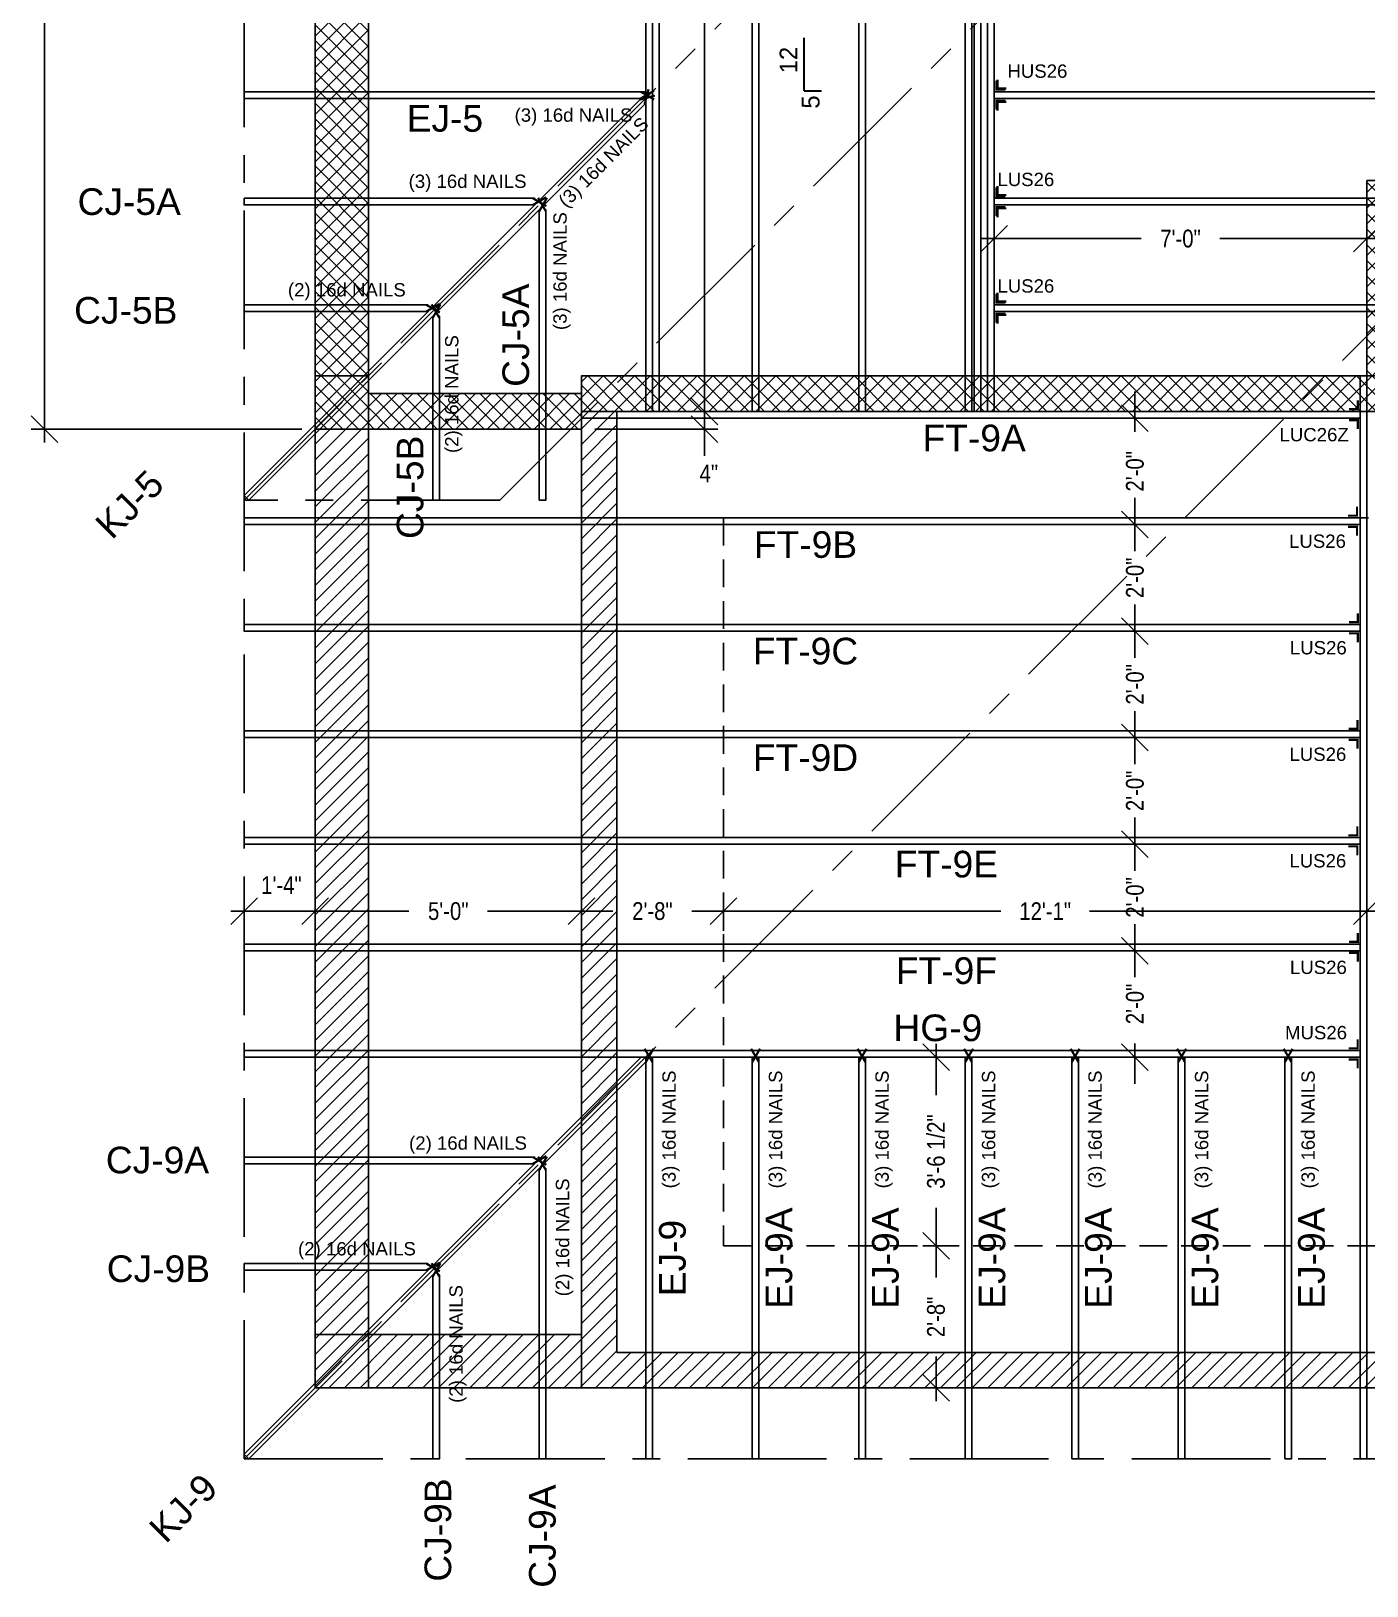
# Model space of a CAD drawing. Header units: inches. Extents: x -1174 to 3208, y -125 to 2788.
# Drawn here: x 627.7 to 928.7, y 487.5 to 837.8 of the extents above; entities that cross this region are included whole.
import ezdxf
from ezdxf.enums import TextEntityAlignment as Align

# ---------------------------------------------------------------- set-up
doc = ezdxf.new("R2010")
doc.units = ezdxf.units.IN
doc.header["$LTSCALE"] = 25
doc.header["$MEASUREMENT"] = 0
doc.header["$PDMODE"] = 34
doc.header["$PDSIZE"] = 0.08
doc.linetypes.add('CENTER', pattern=[2, 1.25, -0.25, 0.25, -0.25])
doc.linetypes.add('HIDDEN', pattern=[0.375, 0.25, -0.125])
for name, color, linetype in [('1WEXTERIOR', 150, 'Continuous'), ('1WFIXTURES', 3, 'Continuous'), ('1WINTERIOR', 4, 'Continuous'), ('R_connectors', 150, 'Continuous'), ('R_connectors_text', 150, 'Continuous'), ('RDIM', 2, 'Continuous'), ('RMARK', 80, 'Continuous'), ('ROOF', 7, 'CENTER'), ('RTRUSS', 30, 'Continuous')]:
    doc.layers.add(name, color=color, linetype=linetype)
doc.styles.add('Dim', font='ARIALN.TTF')
doc.styles.add('Plane', font='arial.ttf')
doc.dimstyles.new('Clearspan', dxfattribs={"dimscale": 48, "dimtxt": 0.083333, "dimasz": 0.125, "dimexe": 0.0625, "dimexo": 0.0625, "dimgap": 0.09375, "dimtad": 0, "dimtoh": 1, "dimdec": 4, "dimzin": 3, "dimdsep": 46, "dimlunit": 4, "dimtxsty": 'Dim', "dimblk": 'OBLIQUE', "dimcen": 0.09375, "dimdle": 0.0625, "dimazin": 0, "dimtfac": 1, "dimtdec": 4, "dimtix": 1, "dimtmove": 2, "dimatfit": 3, "dimfxl": 1, "dimfrac": 2, "dimtolj": 1, "dimtzin": 3, "dimarcsym": 0})

# ---------------------------------------------------------------- blocks, each defined once
blk = doc.blocks.new('LUS26')
at = {"const_width": 0.5}
for points in [[(-1.5, -2.75), (-1.5, -0.75), (-3.5, -0.75)], [(1.5, -2.75), (1.5, -0.75), (3.5, -0.75)]]:
    blk.add_lwpolyline(points, dxfattribs=at)
blk = doc.blocks.new('hanger1.5')
at = {"color": 0, "const_width": 0.5}
for points in [[(2.5, 1.25), (0.5, 1.25), (0.5, 3.25)], [(0.5, -3.25), (0.5, -1.25), (2.5, -1.25)]]:
    blk.add_lwpolyline(points, dxfattribs=at)
blk = doc.blocks.new('PitchIndicator')
at = {"color": 0, "const_width": 0.5}
for points in [[(0, 0), (0, 4)], [(0, 4), (12, 4)]]:
    blk.add_lwpolyline(points, dxfattribs=at)
at = {"color": 0}
blk.add_text('12', height=4, dxfattribs=at).set_placement((4, 5.5))
blk.add_attdef('PITCH', text='', height=4, dxfattribs=at).set_placement((-1, 0.5), align=Align.RIGHT)
blk = doc.blocks.new('hanger16dNAILS')
at = {"color": 0, "const_width": 0.5}
for points in [[(1.12, -0.75), (-1.91, 1)], [(1.12, 0.75), (-1.91, -1)]]:
    blk.add_lwpolyline(points, dxfattribs=at)
blk = doc.blocks.new('_OBLIQUE')
at = {"color": 0, "linetype": 'ByBlock'}
blk.add_line((-0.5, -0.5), (0.5, 0.5), dxfattribs=at)
blk = doc.blocks.new('*D219')
at = {"layer": 'Defpoints', "color": 0, "transparency": 16777216}
for p in [(831.59, 564.1), (838.18, 564.1), (838.18, 532.1)]:
    blk.add_point(p, dxfattribs=at)
at = {"layer": 'RDIM', "color": 0, "lineweight": -2, "transparency": 16777216}
for p, q in [((835.18, 564.1), (828.59, 564.1)), ((831.59, 567.1), (831.59, 556.99)), ((831.59, 529.1), (831.59, 539.21)), ((835.18, 532.1), (828.59, 532.1))]:
    blk.add_line(p, q, dxfattribs=at)
at = {"layer": 'RDIM', "color": 0, "lineweight": -2, "transparency": 16777216, "xscale": 6, "yscale": 6, "zscale": 6}
for p, rotation in [((831.59, 564.1), 90), ((831.59, 532.1), 270)]:
    blk.add_blockref('_OBLIQUE', p, dxfattribs=dict(at, rotation=rotation))
at = {"layer": 'RDIM', "color": 0, "transparency": 16777216, "insert": (831.59, 548.1), "char_height": 4, "attachment_point": 5, "rotation": 90, "style": 'Dim'}
blk.add_mtext('\\A1;2\'-8"', dxfattribs=at)
blk = doc.blocks.new('*D220')
at = {"layer": 'Defpoints', "color": 0, "transparency": 16777216}
for p in [(831.59, 606.6), (838.18, 606.6), (838.18, 564.1)]:
    blk.add_point(p, dxfattribs=at)
at = {"layer": 'RDIM', "color": 0, "lineweight": -2, "transparency": 16777216}
for p, q in [((831.59, 609.6), (831.59, 598.04)), ((835.18, 606.6), (828.59, 606.6)), ((831.59, 561.1), (831.59, 572.67)), ((835.18, 564.1), (828.59, 564.1))]:
    blk.add_line(p, q, dxfattribs=at)
at = {"layer": 'RDIM', "color": 0, "lineweight": -2, "transparency": 16777216, "xscale": 6, "yscale": 6, "zscale": 6}
for p, rotation in [((831.59, 606.6), 90), ((831.59, 564.1), 270)]:
    blk.add_blockref('_OBLIQUE', p, dxfattribs=dict(at, rotation=rotation))
at = {"layer": 'RDIM', "color": 0, "transparency": 16777216, "insert": (831.59, 585.35), "char_height": 4, "attachment_point": 5, "rotation": 90, "style": 'Dim'}
blk.add_mtext('\\A1;3\'-6 1/2"', dxfattribs=at)
blk = doc.blocks.new('*D221')
at = {"layer": 'Defpoints', "color": 0, "transparency": 16777216}
for p in [(691.68, 639.5), (675.68, 632.1), (691.68, 632.1)]:
    blk.add_point(p, dxfattribs=at)
at = {"layer": 'RDIM', "color": 0, "lineweight": -2, "transparency": 16777216}
for p, q in [((675.68, 635.1), (675.68, 642.5)), ((691.68, 635.1), (691.68, 642.5)), ((672.68, 639.5), (694.68, 639.5))]:
    blk.add_line(p, q, dxfattribs=at)
at = {"layer": 'RDIM', "color": 0, "lineweight": -2, "transparency": 16777216, "xscale": 6, "yscale": 6, "zscale": 6, "rotation": 180}
blk.add_blockref('_OBLIQUE', (675.68, 639.5), dxfattribs=at)
at = {"layer": 'RDIM', "color": 0, "lineweight": -2, "transparency": 16777216, "xscale": 6, "yscale": 6, "zscale": 6}
blk.add_blockref('_OBLIQUE', (691.68, 639.5), dxfattribs=at)
at = {"layer": 'RDIM', "color": 0, "transparency": 16777216, "insert": (684.09, 645.39), "char_height": 4, "attachment_point": 5, "style": 'Dim'}
blk.add_mtext('\\A1;1\'-4"', dxfattribs=at)
blk = doc.blocks.new('*D222')
at = {"layer": 'Defpoints', "color": 0, "transparency": 16777216}
for p in [(751.68, 639.5), (691.68, 632.1), (751.68, 632.1)]:
    blk.add_point(p, dxfattribs=at)
at = {"layer": 'RDIM', "color": 0, "lineweight": -2, "transparency": 16777216}
for p, q in [((691.68, 635.1), (691.68, 642.5)), ((751.68, 635.1), (751.68, 642.5)), ((688.68, 639.5), (712.81, 639.5)), ((754.68, 639.5), (730.54, 639.5))]:
    blk.add_line(p, q, dxfattribs=at)
at = {"layer": 'RDIM', "color": 0, "lineweight": -2, "transparency": 16777216, "xscale": 6, "yscale": 6, "zscale": 6, "rotation": 180}
blk.add_blockref('_OBLIQUE', (691.68, 639.5), dxfattribs=at)
at = {"layer": 'RDIM', "color": 0, "lineweight": -2, "transparency": 16777216, "xscale": 6, "yscale": 6, "zscale": 6}
blk.add_blockref('_OBLIQUE', (751.68, 639.5), dxfattribs=at)
at = {"layer": 'RDIM', "color": 0, "transparency": 16777216, "insert": (721.68, 639.5), "char_height": 4, "attachment_point": 5, "style": 'Dim'}
blk.add_mtext('\\A1;5\'-0"', dxfattribs=at)
blk = doc.blocks.new('*D223')
at = {"layer": 'Defpoints', "color": 0, "transparency": 16777216}
for p in [(783.68, 639.5), (751.68, 632.1), (783.68, 632.1)]:
    blk.add_point(p, dxfattribs=at)
at = {"layer": 'RDIM', "color": 0, "lineweight": -2, "transparency": 16777216}
for p, q in [((751.68, 635.1), (751.68, 642.5)), ((783.68, 635.1), (783.68, 642.5)), ((748.68, 639.5), (758.78, 639.5)), ((786.68, 639.5), (776.57, 639.5))]:
    blk.add_line(p, q, dxfattribs=at)
at = {"layer": 'RDIM', "color": 0, "lineweight": -2, "transparency": 16777216, "xscale": 6, "yscale": 6, "zscale": 6, "rotation": 180}
blk.add_blockref('_OBLIQUE', (751.68, 639.5), dxfattribs=at)
at = {"layer": 'RDIM', "color": 0, "lineweight": -2, "transparency": 16777216, "xscale": 6, "yscale": 6, "zscale": 6}
blk.add_blockref('_OBLIQUE', (783.68, 639.5), dxfattribs=at)
at = {"layer": 'RDIM', "color": 0, "transparency": 16777216, "insert": (767.68, 639.5), "char_height": 4, "attachment_point": 5, "style": 'Dim'}
blk.add_mtext('\\A1;2\'-8"', dxfattribs=at)
blk = doc.blocks.new('*D224')
at = {"layer": 'Defpoints', "color": 0, "transparency": 16777216}
for p in [(928.68, 639.5), (783.68, 632.1), (928.68, 632.1)]:
    blk.add_point(p, dxfattribs=at)
at = {"layer": 'RDIM', "color": 0, "lineweight": -2, "transparency": 16777216}
for p, q in [((783.68, 635.1), (783.68, 642.5)), ((928.68, 635.1), (928.68, 642.5)), ((780.68, 639.5), (846.19, 639.5)), ((931.68, 639.5), (866.16, 639.5))]:
    blk.add_line(p, q, dxfattribs=at)
at = {"layer": 'RDIM', "color": 0, "lineweight": -2, "transparency": 16777216, "xscale": 6, "yscale": 6, "zscale": 6, "rotation": 180}
blk.add_blockref('_OBLIQUE', (783.68, 639.5), dxfattribs=at)
at = {"layer": 'RDIM', "color": 0, "lineweight": -2, "transparency": 16777216, "xscale": 6, "yscale": 6, "zscale": 6}
blk.add_blockref('_OBLIQUE', (928.68, 639.5), dxfattribs=at)
at = {"layer": 'RDIM', "color": 0, "transparency": 16777216, "insert": (856.18, 639.5), "char_height": 4, "attachment_point": 5, "style": 'Dim'}
blk.add_mtext('\\A1;12\'-1"', dxfattribs=at)
blk = doc.blocks.new('*D225')
at = {"layer": 'Defpoints', "color": 0, "transparency": 16777216}
for p in [(876.41, 630.6), (928.68, 630.6), (928.68, 606.6)]:
    blk.add_point(p, dxfattribs=at)
at = {"layer": 'RDIM', "color": 0, "lineweight": -2, "transparency": 16777216}
for p, q in [((876.41, 630.6), (876.41, 636.6)), ((925.68, 630.6), (873.41, 630.6)), ((876.41, 630.6), (876.41, 627.49)), ((876.41, 606.6), (876.41, 609.71)), ((925.68, 606.6), (873.41, 606.6)), ((876.41, 606.6), (876.41, 600.6))]:
    blk.add_line(p, q, dxfattribs=at)
at = {"layer": 'RDIM', "color": 0, "lineweight": -2, "transparency": 16777216, "xscale": 6, "yscale": 6, "zscale": 6}
for p, rotation in [((876.41, 630.6), 270), ((876.41, 606.6), 90)]:
    blk.add_blockref('_OBLIQUE', p, dxfattribs=dict(at, rotation=rotation))
at = {"layer": 'RDIM', "color": 0, "transparency": 16777216, "insert": (876.41, 618.6), "char_height": 4, "attachment_point": 5, "rotation": 90, "style": 'Dim'}
blk.add_mtext('\\A1;2\'-0"', dxfattribs=at)
blk = doc.blocks.new('*D226')
at = {"layer": 'Defpoints', "color": 0, "transparency": 16777216}
for p in [(876.41, 654.6), (928.68, 654.6), (928.68, 630.6)]:
    blk.add_point(p, dxfattribs=at)
at = {"layer": 'RDIM', "color": 0, "lineweight": -2, "transparency": 16777216}
for p, q in [((876.41, 654.6), (876.41, 660.6)), ((925.68, 654.6), (873.41, 654.6)), ((876.41, 654.6), (876.41, 651.49)), ((925.68, 630.6), (873.41, 630.6)), ((876.41, 630.6), (876.41, 633.71)), ((876.41, 630.6), (876.41, 624.6))]:
    blk.add_line(p, q, dxfattribs=at)
at = {"layer": 'RDIM', "color": 0, "lineweight": -2, "transparency": 16777216, "xscale": 6, "yscale": 6, "zscale": 6}
for p, rotation in [((876.41, 654.6), 270), ((876.41, 630.6), 90)]:
    blk.add_blockref('_OBLIQUE', p, dxfattribs=dict(at, rotation=rotation))
at = {"layer": 'RDIM', "color": 0, "transparency": 16777216, "insert": (876.41, 642.6), "char_height": 4, "attachment_point": 5, "rotation": 90, "style": 'Dim'}
blk.add_mtext('\\A1;2\'-0"', dxfattribs=at)
blk = doc.blocks.new('*D227')
at = {"layer": 'Defpoints', "color": 0, "transparency": 16777216}
for p in [(876.41, 678.6), (928.68, 678.6), (928.68, 654.6)]:
    blk.add_point(p, dxfattribs=at)
at = {"layer": 'RDIM', "color": 0, "lineweight": -2, "transparency": 16777216}
for p, q in [((876.41, 678.6), (876.41, 684.6)), ((925.68, 678.6), (873.41, 678.6)), ((876.41, 678.6), (876.41, 675.49)), ((876.41, 654.6), (876.41, 657.71)), ((925.68, 654.6), (873.41, 654.6)), ((876.41, 654.6), (876.41, 648.6))]:
    blk.add_line(p, q, dxfattribs=at)
at = {"layer": 'RDIM', "color": 0, "lineweight": -2, "transparency": 16777216, "xscale": 6, "yscale": 6, "zscale": 6}
for p, rotation in [((876.41, 678.6), 270), ((876.41, 654.6), 90)]:
    blk.add_blockref('_OBLIQUE', p, dxfattribs=dict(at, rotation=rotation))
at = {"layer": 'RDIM', "color": 0, "transparency": 16777216, "insert": (876.41, 666.6), "char_height": 4, "attachment_point": 5, "rotation": 90, "style": 'Dim'}
blk.add_mtext('\\A1;2\'-0"', dxfattribs=at)
blk = doc.blocks.new('*D228')
at = {"layer": 'Defpoints', "color": 0, "transparency": 16777216}
for p in [(876.41, 702.6), (928.68, 702.6), (928.68, 678.6)]:
    blk.add_point(p, dxfattribs=at)
at = {"layer": 'RDIM', "color": 0, "lineweight": -2, "transparency": 16777216}
for p, q in [((876.41, 702.6), (876.41, 708.6)), ((925.68, 702.6), (873.41, 702.6)), ((876.41, 702.6), (876.41, 699.49)), ((876.41, 678.6), (876.41, 681.71)), ((925.68, 678.6), (873.41, 678.6)), ((876.41, 678.6), (876.41, 672.6))]:
    blk.add_line(p, q, dxfattribs=at)
at = {"layer": 'RDIM', "color": 0, "lineweight": -2, "transparency": 16777216, "xscale": 6, "yscale": 6, "zscale": 6}
for p, rotation in [((876.41, 702.6), 270), ((876.41, 678.6), 90)]:
    blk.add_blockref('_OBLIQUE', p, dxfattribs=dict(at, rotation=rotation))
at = {"layer": 'RDIM', "color": 0, "transparency": 16777216, "insert": (876.41, 690.6), "char_height": 4, "attachment_point": 5, "rotation": 90, "style": 'Dim'}
blk.add_mtext('\\A1;2\'-0"', dxfattribs=at)
blk = doc.blocks.new('*D229')
at = {"layer": 'Defpoints', "color": 0, "transparency": 16777216}
for p in [(876.41, 726.6), (928.68, 726.6), (928.68, 702.6)]:
    blk.add_point(p, dxfattribs=at)
at = {"layer": 'RDIM', "color": 0, "lineweight": -2, "transparency": 16777216}
for p, q in [((876.41, 726.6), (876.41, 732.6)), ((925.68, 726.6), (873.41, 726.6)), ((876.41, 726.6), (876.41, 723.49)), ((876.41, 702.6), (876.41, 705.71)), ((925.68, 702.6), (873.41, 702.6)), ((876.41, 702.6), (876.41, 696.6))]:
    blk.add_line(p, q, dxfattribs=at)
at = {"layer": 'RDIM', "color": 0, "lineweight": -2, "transparency": 16777216, "xscale": 6, "yscale": 6, "zscale": 6}
for p, rotation in [((876.41, 726.6), 270), ((876.41, 702.6), 90)]:
    blk.add_blockref('_OBLIQUE', p, dxfattribs=dict(at, rotation=rotation))
at = {"layer": 'RDIM', "color": 0, "transparency": 16777216, "insert": (876.41, 714.6), "char_height": 4, "attachment_point": 5, "rotation": 90, "style": 'Dim'}
blk.add_mtext('\\A1;2\'-0"', dxfattribs=at)
blk = doc.blocks.new('*D230')
at = {"layer": 'Defpoints', "color": 0, "transparency": 16777216}
for p in [(876.41, 750.6), (928.68, 750.6), (928.68, 726.6)]:
    blk.add_point(p, dxfattribs=at)
at = {"layer": 'RDIM', "color": 0, "lineweight": -2, "transparency": 16777216}
for p, q in [((876.41, 750.6), (876.41, 756.6)), ((925.68, 750.6), (873.41, 750.6)), ((876.41, 750.6), (876.41, 747.49)), ((876.41, 726.6), (876.41, 729.71)), ((925.68, 726.6), (873.41, 726.6)), ((876.41, 726.6), (876.41, 720.6))]:
    blk.add_line(p, q, dxfattribs=at)
at = {"layer": 'RDIM', "color": 0, "lineweight": -2, "transparency": 16777216, "xscale": 6, "yscale": 6, "zscale": 6}
for p, rotation in [((876.41, 750.6), 270), ((876.41, 726.6), 90)]:
    blk.add_blockref('_OBLIQUE', p, dxfattribs=dict(at, rotation=rotation))
at = {"layer": 'RDIM', "color": 0, "transparency": 16777216, "insert": (876.41, 738.6), "char_height": 4, "attachment_point": 5, "rotation": 90, "style": 'Dim'}
blk.add_mtext('\\A1;2\'-0"', dxfattribs=at)
blk = doc.blocks.new('*D236')
at = {"layer": 'Defpoints', "color": 0, "transparency": 16777216}
for p in [(691.68, 1160.1, 120.25), (630.68, 748.1), (691.68, 748.1, 144.25)]:
    blk.add_point(p, dxfattribs=at)
at = {"layer": 'RDIM', "color": 0, "lineweight": -2, "transparency": 16777216}
for p, q in [((630.68, 1163.1), (630.68, 964.24)), ((688.68, 1160.1), (627.68, 1160.1)), ((630.68, 745.1), (630.68, 943.96)), ((688.68, 748.1), (627.68, 748.1))]:
    blk.add_line(p, q, dxfattribs=at)
at = {"layer": 'RDIM', "color": 0, "lineweight": -2, "transparency": 16777216, "xscale": 6, "yscale": 6, "zscale": 6}
for p, rotation in [((630.68, 1160.1), 90), ((630.68, 748.1), 270)]:
    blk.add_blockref('_OBLIQUE', p, dxfattribs=dict(at, rotation=rotation))
at = {"layer": 'RDIM', "color": 0, "transparency": 16777216, "insert": (630.68, 954.1), "char_height": 4, "attachment_point": 5, "rotation": 90, "style": 'Dim'}
blk.add_mtext('\\A1;34\'-4"', dxfattribs=at)
blk = doc.blocks.new('*D237')
at = {"layer": 'Defpoints', "color": 0, "transparency": 16777216}
for p in [(769.18, 752.1), (779.44, 752.1), (751.68, 748.1)]:
    blk.add_point(p, dxfattribs=at)
at = {"layer": 'RDIM', "color": 0, "lineweight": -2, "transparency": 16777216}
for p, q in [((779.44, 752.1), (779.44, 758.1)), ((772.18, 752.1), (782.44, 752.1)), ((779.44, 748.1), (779.44, 752.1)), ((754.68, 748.1), (782.44, 748.1)), ((779.44, 748.1), (779.44, 742.1))]:
    blk.add_line(p, q, dxfattribs=at)
at = {"layer": 'RDIM', "color": 0, "lineweight": -2, "transparency": 16777216, "xscale": 6, "yscale": 6, "zscale": 6}
for p, rotation in [((779.44, 752.1), 270), ((779.44, 748.1), 90)]:
    blk.add_blockref('_OBLIQUE', p, dxfattribs=dict(at, rotation=rotation))
at = {"layer": 'RDIM', "color": 0, "transparency": 16777216, "insert": (780.4, 738.12), "char_height": 4, "attachment_point": 5, "style": 'Dim'}
blk.add_mtext('\\A1;4"', dxfattribs=at)
blk = doc.blocks.new('*D238')
at = {"layer": 'Defpoints', "color": 0, "transparency": 16777216}
for p in [(769.18, 1160.1), (779.44, 1160.1), (769.18, 752.1)]:
    blk.add_point(p, dxfattribs=at)
at = {"layer": 'RDIM', "color": 0, "lineweight": -2, "transparency": 16777216}
for p, q in [((779.44, 1163.1), (779.44, 966.24)), ((772.18, 1160.1), (782.44, 1160.1)), ((779.44, 749.1), (779.44, 945.96)), ((772.18, 752.1), (782.44, 752.1))]:
    blk.add_line(p, q, dxfattribs=at)
at = {"layer": 'RDIM', "color": 0, "lineweight": -2, "transparency": 16777216, "xscale": 6, "yscale": 6, "zscale": 6}
for p, rotation in [((779.44, 1160.1), 90), ((779.44, 752.1), 270)]:
    blk.add_blockref('_OBLIQUE', p, dxfattribs=dict(at, rotation=rotation))
at = {"layer": 'RDIM', "color": 0, "transparency": 16777216, "insert": (779.44, 956.1), "char_height": 4, "attachment_point": 5, "rotation": 90, "style": 'Dim'}
blk.add_mtext('\\A1;34\'-0"', dxfattribs=at)
blk = doc.blocks.new('*D288')
at = {"layer": 'Defpoints', "color": 0, "transparency": 16777216}
for p in [(844.68, 798.6), (928.68, 798.6), (928.68, 791.01)]:
    blk.add_point(p, dxfattribs=at)
at = {"layer": 'RDIM', "color": 0, "lineweight": -2, "transparency": 16777216}
for p, q in [((844.68, 795.6), (844.68, 788.01)), ((928.68, 795.6), (928.68, 788.01)), ((841.68, 791.01), (877.82, 791.01)), ((931.68, 791.01), (895.53, 791.01))]:
    blk.add_line(p, q, dxfattribs=at)
at = {"layer": 'RDIM', "color": 0, "lineweight": -2, "transparency": 16777216, "xscale": 6, "yscale": 6, "zscale": 6, "rotation": 180}
blk.add_blockref('_OBLIQUE', (844.68, 791.01), dxfattribs=at)
at = {"layer": 'RDIM', "color": 0, "lineweight": -2, "transparency": 16777216, "xscale": 6, "yscale": 6, "zscale": 6}
blk.add_blockref('_OBLIQUE', (928.68, 791.01), dxfattribs=at)
at = {"layer": 'RDIM', "color": 0, "transparency": 16777216, "insert": (886.68, 791.01), "char_height": 4, "attachment_point": 5, "style": 'Dim'}
blk.add_mtext('\\A1;7\'-0"', dxfattribs=at)
blk = doc.blocks.new('*D289')
at = {"layer": 'Defpoints', "color": 0, "transparency": 16777216}
for p in [(928.68, 798.6), (944.68, 798.6), (944.68, 791.01)]:
    blk.add_point(p, dxfattribs=at)
at = {"layer": 'RDIM', "color": 0, "lineweight": -2, "transparency": 16777216}
for p, q in [((928.68, 795.6), (928.68, 788.01)), ((944.68, 795.6), (944.68, 788.01)), ((928.68, 791.01), (922.68, 791.01)), ((928.68, 791.01), (944.68, 791.01)), ((944.68, 791.01), (950.68, 791.01))]:
    blk.add_line(p, q, dxfattribs=at)
at = {"layer": 'RDIM', "color": 0, "lineweight": -2, "transparency": 16777216, "xscale": 6, "yscale": 6, "zscale": 6}
blk.add_blockref('_OBLIQUE', (928.68, 791.01), dxfattribs=at)
at = {"layer": 'RDIM', "color": 0, "lineweight": -2, "transparency": 16777216, "xscale": 6, "yscale": 6, "zscale": 6, "rotation": 180}
blk.add_blockref('_OBLIQUE', (944.68, 791.01), dxfattribs=at)
at = {"layer": 'RDIM', "color": 0, "transparency": 16777216, "insert": (936.68, 791.01), "char_height": 4, "attachment_point": 5, "style": 'Dim'}
blk.add_mtext('\\A1;1\'-4"', dxfattribs=at)

msp = doc.modelspace()

# ---------------------------------------------------------------- hatches: boundary and pattern name
at = {"layer": '1WFIXTURES'}
h = msp.add_hatch(dxfattribs=at)
h.set_pattern_fill('ANSI37', color=1, scale=20)
h.paths.add_polyline_path([(691.67545, 748.10261), (691.67545, 1160.10261), (703.63038, 1160.10261), (703.67545, 748.10261)])
h = msp.add_hatch(dxfattribs=at)
h.set_pattern_fill('ANSI37', color=1, scale=20)
h.paths.add_polyline_path([(751.67545, 752.10261), (751.67545, 760.10261), (928.67545, 760.10261), (928.67545, 804.10261), (944.67545, 804.10261), (944.67545, 752.10261)])
h = msp.add_hatch(dxfattribs=at)
h.set_pattern_fill('ANSI37', color=1, scale=20)
h.paths.add_polyline_path([(703.67545, 748.10261), (703.67545, 756.10261), (751.67545, 756.10261), (751.67545, 748.10261)])
h = msp.add_hatch(dxfattribs=at)
h.set_pattern_fill('ANSI31', color=256, scale=20)
h.paths.add_polyline_path([(759.67545, 752.10261), (751.67545, 752.10261), (751.67545, 532.10261), (1511.67545, 532.10261), (1511.67545, 672.10261), (1427.67545, 672.10261), (1427.67545, 664.10261), (1503.67545, 664.10261), (1503.67545, 540.10261), (759.67545, 540.10261)])
h = msp.add_hatch(dxfattribs=at)
h.set_pattern_fill('ANSI31', color=256, scale=20)
h.paths.add_polyline_path([(691.67545, 748.10261), (691.67545, 532.10261), (751.67545, 532.10261), (751.67545, 544.10261), (703.67545, 544.10261), (703.67545, 748.10261)])

# ---------------------------------------------------------------- linework, layer by layer
at = {"layer": '1WEXTERIOR', "linetype": 'HIDDEN'}
for p, q in [((691.67545, 760.10261), (691.67545, 988.10261)), ((703.67545, 760.10261), (703.67545, 988.10261)), ((691.67545, 544.10261), (691.67545, 748.10261)), ((703.67545, 544.10261), (703.67545, 748.10261)), ((703.67545, 544.10261), (751.67545, 544.10261)), ((703.67545, 532.10261), (751.67545, 532.10261))]:
    msp.add_line(p, q, dxfattribs=at)
at = {"layer": '1WEXTERIOR'}
for p, q in [((751.67545, 532.10261), (751.67545, 760.10261)), ((751.67545, 760.10261), (928.67545, 760.10261)), ((759.67545, 540.10261), (759.67545, 752.10261)), ((759.67545, 752.10261), (944.67545, 752.10261)), ((1037.42545, 540.10261), (759.67545, 540.10261)), ((1511.67545, 532.10261), (751.67545, 532.10261))]:
    msp.add_line(p, q, dxfattribs=at)
for points in [[(691.67545, 748.10261), (703.67545, 748.10261), (703.67545, 760.10261), (691.67545, 760.10261)], [(691.67545, 532.10261), (703.67545, 532.10261), (703.67545, 544.10261), (691.67545, 544.10261)]]:
    msp.add_lwpolyline(points, close=True, dxfattribs=at)
at = {"layer": '1WFIXTURES', "linetype": 'HIDDEN'}
msp.add_line((703.67545, 748.10261), (751.67545, 748.10261), dxfattribs=at)
at = {"layer": '1WFIXTURES', "color": 1}
for points in [[(691.67545, 748.10261), (691.67545, 1160.10261), (703.63038, 1160.10261), (703.67545, 748.10261)], [(751.67545, 752.10261), (751.67545, 760.10261), (928.67545, 760.10261), (928.67545, 804.10261), (944.67545, 804.10261), (944.67545, 752.10261)], [(703.67545, 748.10261), (703.67545, 756.10261), (751.67545, 756.10261), (751.67545, 748.10261)]]:
    msp.add_lwpolyline(points, close=True, dxfattribs=at)
at = {"layer": '1WFIXTURES'}
for points in [[(759.67545, 752.10261), (751.67545, 752.10261), (751.67545, 532.10261), (1511.67545, 532.10261), (1511.67545, 672.10261), (1427.67545, 672.10261), (1427.67545, 664.10261), (1503.67545, 664.10261), (1503.67545, 540.10261), (759.67545, 540.10261)], [(691.67545, 748.10261), (691.67545, 532.10261), (751.67545, 532.10261), (751.67545, 544.10261), (703.67545, 544.10261), (703.67545, 748.10261)]]:
    msp.add_lwpolyline(points, close=True, dxfattribs=at)
at = {"layer": '1WINTERIOR', "linetype": 'HIDDEN'}
msp.add_lwpolyline([(783.67545, 564.10261), (1013.42545, 564.10261), (1013.42545, 728.10261), (783.67545, 728.10261)], close=True, dxfattribs=at)
at = {"layer": 'ROOF'}
for p, q in [((675.67545, 516.10261), (675.67545, 1232.10261)), ((675.67545, 732.10261), (897.67545, 954.10261)), ((733.27545, 732.10261), (955.27545, 954.10261)), ((675.67545, 516.10261), (1093.67545, 934.10261)), ((733.27545, 732.10261), (675.67545, 732.10261)), ((675.67545, 516.10261), (1527.67545, 516.10261))]:
    msp.add_line(p, q, dxfattribs=at)
at = {"layer": 'RTRUSS'}
for points in [[(766.17545, 752.10261), (766.17545, 1160.10261), (769.17545, 1160.10261), (769.17545, 752.10261)], [(766.17545, 752.10261), (766.17545, 1160.10261), (767.67545, 1160.10261), (767.67545, 752.10261)], [(767.67545, 752.10261), (767.67545, 1160.10261), (769.17545, 1160.10261), (769.17545, 752.10261)], [(790.17545, 752.10261), (790.17545, 996.10261), (791.67545, 996.10261), (791.67545, 752.10261)], [(814.17545, 752.10261), (814.17545, 996.10261), (815.67545, 996.10261), (815.67545, 752.10261)], [(838.17545, 996.10261), (839.67545, 996.10261), (839.67545, 752.10261), (838.17545, 752.10261)], [(840.17545, 752.10261), (840.17545, 996.10261), (844.67545, 996.10261), (844.67545, 752.10261)], [(840.17545, 752.10261), (840.17545, 996.10261), (841.67545, 996.10261), (841.67545, 752.10261)], [(841.67545, 752.10261), (841.67545, 996.10261), (843.17545, 996.10261), (843.17545, 752.10261)], [(843.17545, 752.10261), (843.17545, 996.10261), (844.67545, 996.10261), (844.67545, 752.10261)], [(675.67545, 824.10261), (766.17545, 824.10261), (766.17545, 822.60261), (675.67545, 822.60261)], [(844.67545, 824.10261), (1379.67545, 824.10261), (1379.67545, 822.60261), (844.67545, 822.60261)], [(675.67545, 733.16327), (765.11479, 822.60261), (766.17545, 822.60261), (766.17545, 821.54195), (676.73611, 732.10261)], [(675.67545, 800.10261), (741.11479, 800.10261), (741.86479, 799.35261), (741.11479, 798.60261), (675.67545, 798.60261)], [(844.67545, 800.10261), (1379.67545, 800.10261), (1379.67545, 798.60261), (844.67545, 798.60261)], [(742.17545, 748.10261), (742.17545, 797.54195), (742.92545, 798.29195), (743.67545, 797.54195), (743.67545, 748.10261)], [(675.67545, 776.10261), (717.11479, 776.10261), (717.86479, 775.35261), (717.11479, 774.60261), (675.67545, 774.60261)], [(718.17545, 748.10261), (718.17545, 773.54195), (718.92545, 774.29195), (719.67545, 773.54195), (719.67545, 748.10261)], [(844.67545, 776.10261), (1379.67545, 776.10261), (1379.67545, 774.60261), (844.67545, 774.60261)], [(927.17545, 516.10261), (927.17545, 760.10261), (931.67545, 760.10261), (931.67545, 516.10261)], [(927.17545, 516.10261), (927.17545, 760.10261), (928.67545, 760.10261), (928.67545, 516.10261)], [(751.67545, 752.10261), (927.17545, 752.10261), (927.17545, 750.60261), (751.67545, 750.60261)], [(718.17545, 748.10261), (718.17545, 732.10261), (719.67545, 732.10261), (719.67545, 748.10261)], [(742.17545, 748.10261), (742.17545, 732.10261), (743.67545, 732.10261), (743.67545, 748.10261)], [(675.67545, 728.10261), (927.17545, 728.10261), (927.17545, 726.60261), (675.67545, 726.60261)], [(675.67545, 704.10261), (927.17545, 704.10261), (927.17545, 702.60261), (675.67545, 702.60261)], [(675.67545, 680.10261), (927.17545, 680.10261), (927.17545, 678.60261), (675.67545, 678.60261)], [(675.67545, 656.10261), (927.17545, 656.10261), (927.17545, 654.60261), (675.67545, 654.60261)], [(675.67545, 632.10261), (927.17545, 632.10261), (927.17545, 630.60261), (675.67545, 630.60261)], [(675.67545, 608.10261), (927.17545, 608.10261), (927.17545, 606.60261), (675.67545, 606.60261)], [(675.67545, 517.16327), (765.11479, 606.60261), (766.17545, 606.60261), (766.17545, 605.54195), (676.73611, 516.10261)], [(766.17545, 516.10261), (766.17545, 606.60261), (767.67545, 606.60261), (767.67545, 516.10261)], [(790.17545, 516.10261), (790.17545, 606.60261), (791.67545, 606.60261), (791.67545, 516.10261)], [(814.17545, 516.10261), (814.17545, 606.60261), (815.67545, 606.60261), (815.67545, 516.10261)], [(838.17545, 516.10261), (838.17545, 606.60261), (839.67545, 606.60261), (839.67545, 516.10261)], [(862.17545, 516.10261), (862.17545, 606.60261), (863.67545, 606.60261), (863.67545, 516.10261)], [(886.17545, 516.10261), (886.17545, 606.60261), (887.67545, 606.60261), (887.67545, 516.10261)], [(910.17545, 516.10261), (910.17545, 606.60261), (911.67545, 606.60261), (911.67545, 516.10261)], [(675.67545, 584.10261), (741.11479, 584.10261), (741.86479, 583.35261), (741.11479, 582.60261), (675.67545, 582.60261)], [(742.17545, 516.10261), (742.17545, 581.54195), (742.92545, 582.29195), (743.67545, 581.54195), (743.67545, 516.10261)], [(675.67545, 560.10261), (717.11479, 560.10261), (717.86479, 559.35261), (717.11479, 558.60261), (675.67545, 558.60261)], [(718.17545, 516.10261), (718.17545, 557.54195), (718.92545, 558.29195), (719.67545, 557.54195), (719.67545, 516.10261)]]:
    msp.add_lwpolyline(points, close=True, dxfattribs=at)

# ---------------------------------------------------------------- block references
at = {"layer": 'R_connectors', "color": 1}
for p in [(844.67545, 823.35261), (844.67545, 799.35261), (844.67545, 775.35261)]:
    msp.add_blockref('hanger1.5', p, dxfattribs=at)
for name, p, rotation in [('hanger16dNAILS', (766.17545, 822.60261), 225.0000000000001), ('hanger16dNAILS', (741.86479, 799.35261), 179.9999999999981), ('hanger16dNAILS', (742.92545, 798.29195), 270.0000000000007), ('hanger16dNAILS', (717.86479, 775.35261), 179.9999999999997), ('hanger16dNAILS', (718.92545, 774.29195), 270.0000000000002), ('hanger1.5', (927.12612, 751.35261), 179.9999999999998), ('hanger1.5', (927.13054, 703.35261), 179.9999999999999), ('hanger1.5', (927.03969, 679.35261), 179.9999999999999), ('hanger1.5', (927.02431, 655.35261), 179.9999999999999), ('hanger1.5', (927.1481, 631.35261), 179.9999999999999), ('hanger1.5', (927.09683, 607.35261), 179.9999999999999)]:
    msp.add_blockref(name, p, dxfattribs=dict(at, rotation=rotation))
at = {"layer": 'R_connectors', "color": 150}
for name, p, rotation in [('hanger16dNAILS', (766.17545, 823.35261), 180.0000000000006), ('hanger1.5', (926.94062, 727.35261), 179.9999999999999), ('hanger16dNAILS', (766.92545, 606.60261), 270.0000000000007), ('hanger16dNAILS', (790.92545, 606.60261), 270.0000000000006), ('hanger16dNAILS', (814.92545, 606.60261), 270.0000000000006), ('hanger16dNAILS', (838.92545, 606.60261), 270.0000000000005), ('hanger16dNAILS', (862.92545, 606.60261), 270.0000000000006), ('hanger16dNAILS', (886.92545, 606.60261), 270.0000000000006), ('hanger16dNAILS', (910.92545, 606.60261), 270.0000000000006), ('hanger16dNAILS', (741.86479, 583.35261), 179.9999999999996), ('hanger16dNAILS', (742.92545, 582.29195), 270.0000000000006), ('hanger16dNAILS', (717.86479, 559.35261), 179.9999999999995), ('hanger16dNAILS', (718.92545, 558.29195), 270.0000000000007)]:
    msp.add_blockref(name, p, dxfattribs=dict(at, rotation=rotation))
at = {"layer": 'RDIM', "rotation": 90}
msp.add_blockref('PitchIndicator', (805.84244, 824.27522), dxfattribs=at).add_auto_attribs({'PITCH': '5'})
at = {"layer": 'RTRUSS', "xscale": -1, "rotation": 90}
for p in [(844.67545, 823.35261), (844.67545, 799.35261), (844.67545, 775.35261)]:
    msp.add_blockref('LUS26', p, dxfattribs=at)

# ---------------------------------------------------------------- texts
at = {"layer": 'R_connectors_text', "color": 1, "style": 'Plane'}
msp.add_text('HUS26', height=3, dxfattribs=at).set_placement((847.67545, 826.35261), align=Align.BOTTOM_LEFT)
at = {"layer": 'R_connectors_text', "color": 150, "style": 'Plane'}
msp.add_text('(3) 16d NAILS', height=3, dxfattribs=at).set_placement((763.17545, 820.35261), align=Align.TOP_RIGHT)
at = {"layer": 'R_connectors_text', "color": 1, "style": 'Plane'}
for s, rotation, p in [('(3) 16d NAILS', 45, (748.30421, 797.79171)), ('(3) 16d NAILS', 360, (712.75069, 802.4389)), ('(3) 16d NAILS', 90, (748.36118, 770.42355)), ('(2) 16d NAILS', 360, (685.54998, 777.98683)), ('(2) 16d NAILS', 90, (723.96739, 742.72025)), ('LUC26Z', 360, (908.98083, 745.35261))]:
    msp.add_text(s, height=3, rotation=rotation, dxfattribs=at).set_placement(p)
for s, p in [('LUS26', (845.42545, 802.85261)), ('LUS26', (845.42545, 778.85261)), ('LUS26', (911.31608, 697.35261)), ('LUS26', (911.22523, 673.35261)), ('LUS26', (911.20985, 649.35261)), ('LUS26', (911.33364, 625.35261)), ('MUS26', (910.22658, 610.64821))]:
    msp.add_text(s, height=3, dxfattribs=at).set_placement(p)
at = {"layer": 'R_connectors_text', "color": 150, "style": 'Plane'}
for s, rotation, p in [('LUS26', 360, (923.94062, 724.35261)), ('(3) 16d NAILS', 90, (769.92545, 603.60261)), ('(3) 16d NAILS', 90, (793.92545, 603.60261)), ('(3) 16d NAILS', 90, (817.92545, 603.60261)), ('(3) 16d NAILS', 90, (841.92545, 603.60261)), ('(3) 16d NAILS', 90, (865.92545, 603.60261)), ('(3) 16d NAILS', 90, (889.92545, 603.60261)), ('(3) 16d NAILS', 90, (913.92545, 603.60261)), ('(2) 16d NAILS', 360, (739.40548, 588.7713)), ('(2) 16d NAILS', 90, (745.92545, 579.29195)), ('(2) 16d NAILS', 360, (714.3807, 564.9529)), ('(2) 16d NAILS', 90, (721.92545, 555.29195))]:
    msp.add_text(s, height=3, rotation=rotation, dxfattribs=at).set_placement(p, align=Align.TOP_RIGHT)
at = {"layer": 'RMARK', "color": 2, "style": 'Plane'}
msp.add_text('EJ-5', height=6, dxfattribs=at).set_placement((720.92545, 818.10261), align=Align.MIDDLE_CENTER)
for s, rotation, p in [('CJ-5A', 360, (649.79144, 799.35293)), ('CJ-5B', 360, (649.01218, 774.86715)), ('CJ-5A', 90, (736.88179, 769.26038)), ('CJ-5B', 90, (713.06995, 734.9925)), ('FT-9A', 360, (840.17545, 746.10261)), ('KJ-5', 45, (649.85029, 731.17665)), ('FT-9B', 360, (802.17545, 722.10261)), ('FT-9C', 360, (802.17545, 698.10261)), ('FT-9D', 360, (802.17545, 674.10261)), ('FT-9E', 360, (833.92693, 650.10261)), ('FT-9F', 360, (833.92693, 626.10261)), ('HG-9', 360, (831.99701, 613.22461)), ('CJ-9A', 360, (656.15975, 583.43785)), ('EJ-9A', 90, (796.17545, 561.35261)), ('EJ-9A', 90, (820.17545, 561.35261)), ('EJ-9A', 90, (844.17545, 561.35261)), ('EJ-9A', 90, (868.17545, 561.35261)), ('EJ-9A', 90, (892.17545, 561.35261)), ('EJ-9A', 90, (916.17545, 561.35261)), ('EJ-9', 90, (772.17545, 561.35261)), ('CJ-9B', 360, (656.37039, 558.95666)), ('KJ-9', 45, (661.96216, 505.05629)), ('CJ-9B', 90, (719.3375, 500.09342)), ('CJ-9A', 90, (742.87834, 498.71566))]:
    msp.add_text(s, height=6, rotation=rotation, dxfattribs=at).set_placement(p, align=Align.MIDDLE_CENTER)

# ---------------------------------------------------------------- dimensions: what is measured, and where the dimension line sits
at = {"layer": 'RDIM'}
for base, p1, p2, picture, middle in [((630.68139, 748.10261), (691.67545, 1160.10261, 120.25), (691.67545, 748.10261, 144.25), '*D236', (630.68139, 954.10261)), ((779.43661, 1160.10261), (769.17545, 752.10261), (769.17545, 1160.10261), '*D238', (779.43661, 956.10261)), ((876.41257, 750.60261), (928.67545, 726.60261), (928.67545, 750.60261), '*D230', (876.41257, 738.60261)), ((876.41257, 726.60261), (928.67545, 702.60261), (928.67545, 726.60261), '*D229', (876.41257, 714.60261)), ((876.41257, 702.60261), (928.67545, 678.60261), (928.67545, 702.60261), '*D228', (876.41257, 690.60261)), ((876.41257, 678.60261), (928.67545, 654.60261), (928.67545, 678.60261), '*D227', (876.41257, 666.60261)), ((876.41257, 654.60261), (928.67545, 630.60261), (928.67545, 654.60261), '*D226', (876.41257, 642.60261)), ((876.41257, 630.60261), (928.67545, 606.60261), (928.67545, 630.60261), '*D225', (876.41257, 618.60261)), ((831.59426, 606.60261), (838.17545, 564.10261), (838.17545, 606.60261), '*D220', (831.59426, 585.35261)), ((831.59426, 564.10261), (838.17545, 532.10261), (838.17545, 564.10261), '*D219', (831.59426, 548.10261))]:
    dim = msp.add_linear_dim(base=base, p1=p1, p2=p2, angle=90, dimstyle='Clearspan', dxfattribs=at)
    dim.commit()
    dim.dimension.update_dxf_attribs({"geometry": picture, "text_midpoint": middle})
for base, p1, p2, picture, middle in [((928.67545, 791.01498), (844.67545, 798.60261), (928.67545, 798.60261), '*D288', (886.67545, 791.01498)), ((944.67545, 791.01498), (928.67545, 798.60261), (944.67545, 798.60261), '*D289', (936.67545, 791.01498)), ((751.67545, 639.49816), (691.67545, 632.10261), (751.67545, 632.10261), '*D222', (721.67545, 639.49816)), ((783.67545, 639.49816), (751.67545, 632.10261), (783.67545, 632.10261), '*D223', (767.67545, 639.49816)), ((928.67545, 639.49816), (783.67545, 632.10261), (928.67545, 632.10261), '*D224', (856.17545, 639.49816))]:
    dim = msp.add_linear_dim(base=base, p1=p1, p2=p2, dimstyle='Clearspan', dxfattribs=at)
    dim.commit()
    dim.dimension.update_dxf_attribs({"geometry": picture, "text_midpoint": middle})
dim = msp.add_linear_dim(base=(779.43661, 752.10261), p1=(751.67545, 748.10261), p2=(769.17545, 752.10261), angle=90, dimstyle='Clearspan', dxfattribs=at)
dim.commit()
dim.dimension.update_dxf_attribs({"geometry": '*D237', "text_midpoint": (780.40045, 738.11678), "dimtype": 160})
dim = msp.add_linear_dim(base=(691.67545, 639.49816), p1=(675.67545, 632.10261), p2=(691.67545, 632.10261), dimstyle='Clearspan', dxfattribs=at)
dim.commit()
dim.dimension.update_dxf_attribs({"geometry": '*D221', "text_midpoint": (684.09176, 645.39145), "dimtype": 160})

doc.saveas('drawing.dxf')
